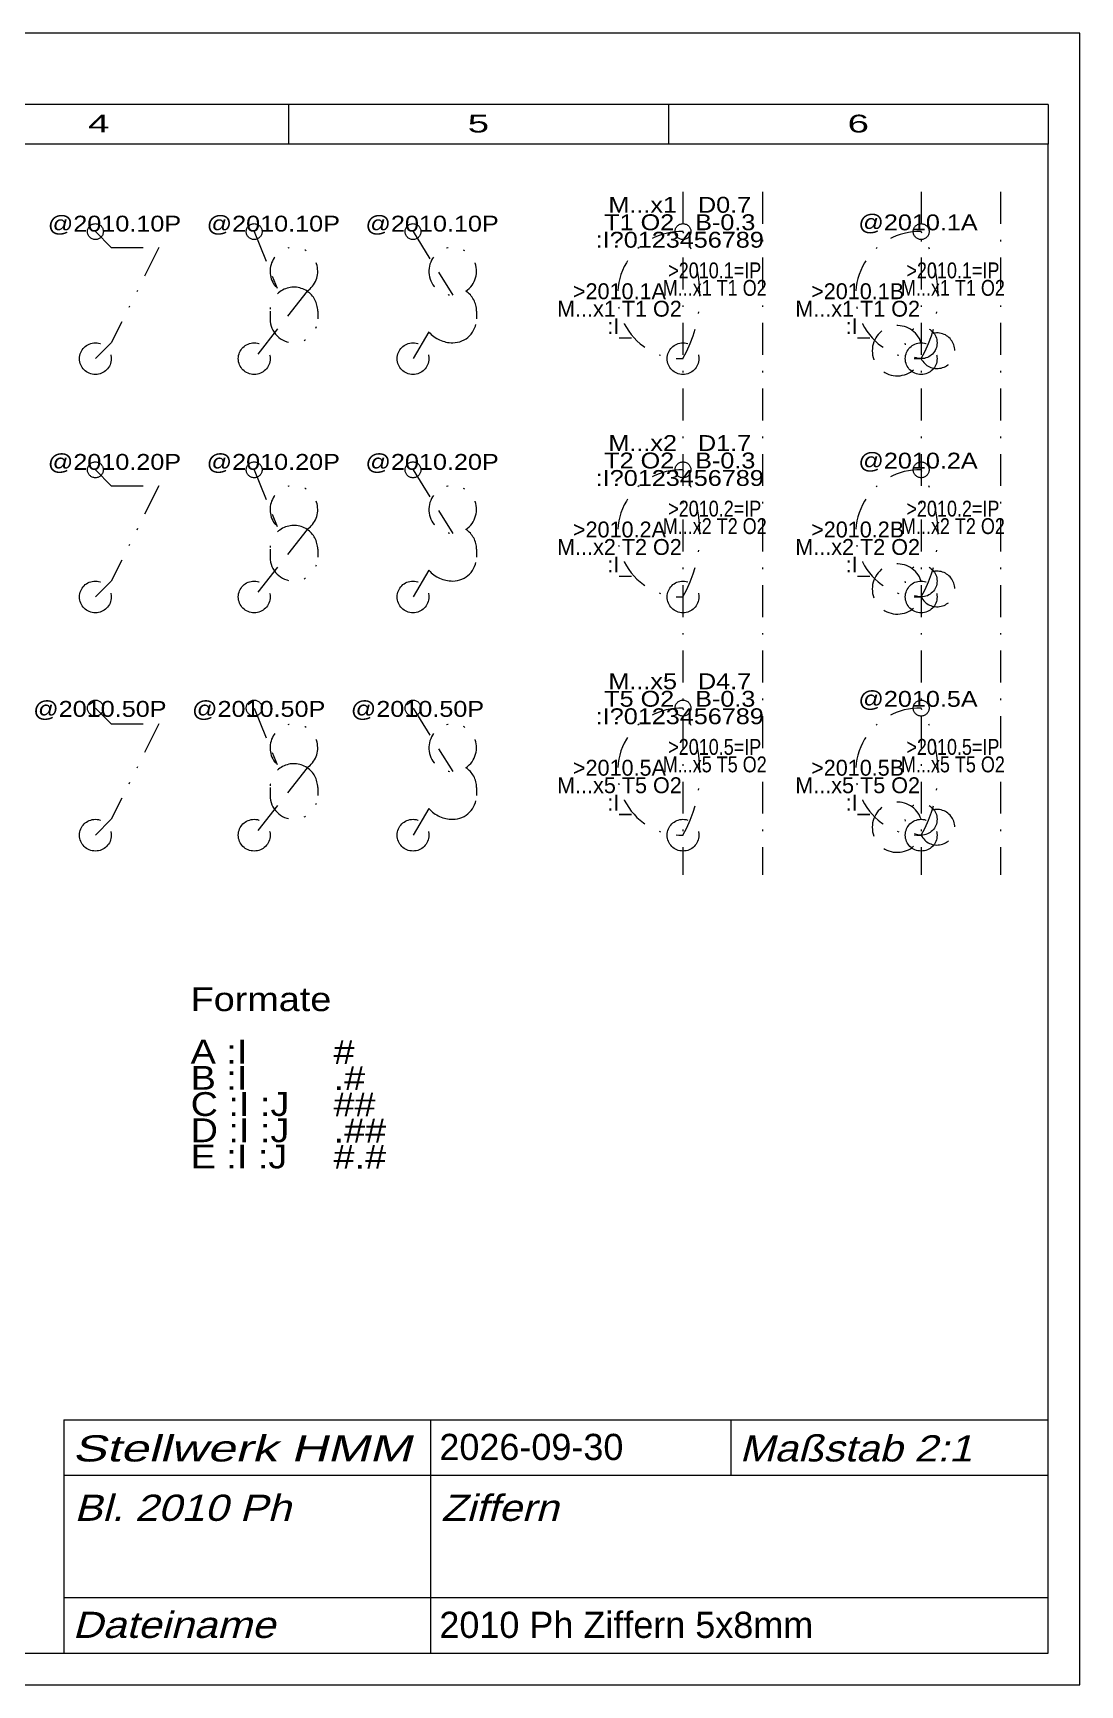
# Model space of a CAD drawing. Extents: x -12 to 148, y 0 to 104.
# Drawn here: x 82.1 to 148, y 0.5 to 104.5 of the extents above; entities that cross this region are included whole.
import ezdxf
from ezdxf.enums import TextEntityAlignment as Align

# ---------------------------------------------------------------- set-up
doc = ezdxf.new("R2010")
doc.units = 0
doc.header["$LTSCALE"] = 4.025866
for name, pattern in [('DASHDOT', [1, 0.5, -0.25, 0, -0.25]), ('DASHED', [0.75, 0.5, -0.25]), ('DIVIDE', [1.25, 0.5, -0.25, 0, -0.25, 0, -0.25]), ('PHANTOM', [2.5, 1.25, -0.25, 0.25, -0.25, 0.25, -0.25])]:
    doc.linetypes.add(name, pattern=pattern)
for name, color, linetype, lineweight in [('2010_17P', 11, 'CONTINUOUS', 13), ('2010_18P', 11, 'CONTINUOUS', 13), ('2010_19P', 11, 'CONTINUOUS', 13), ('2010_1A', 11, 'CONTINUOUS', 13), ('2010_1B', 11, 'CONTINUOUS', 13), ('2010_27P', 11, 'CONTINUOUS', 13), ('2010_28P', 11, 'CONTINUOUS', 13), ('2010_29P', 11, 'CONTINUOUS', 13), ('2010_2A', 11, 'CONTINUOUS', 13), ('2010_2B', 11, 'CONTINUOUS', 13), ('2010_57P', 11, 'CONTINUOUS', 13), ('2010_58P', 11, 'CONTINUOUS', 13), ('2010_59P', 11, 'CONTINUOUS', 13), ('2010_5A', 11, 'CONTINUOUS', 13), ('2010_5B', 11, 'CONTINUOUS', 13), ('2010___ ZIFFERN', 230, 'CONTINUOUS', 13), ('BESCHRIFTUNG', 7, 'CONTINUOUS', 25), ('MITTELLINIEN', 5, 'DASHDOT', 13), ('STANDARD', 7, 'CONTINUOUS', 0)]:
    doc.layers.add(name, color=color, linetype=linetype, lineweight=lineweight)
doc.styles.add('Arial', font='arial.ttf')

msp = doc.modelspace()

# ---------------------------------------------------------------- linework, layer by layer
at = {"layer": '2010_17P', "linetype": 'DASHED'}
for p, q in [((86, 92), (87, 91)), ((87, 85), (86, 84))]:
    msp.add_line(p, q, dxfattribs=at)
at = {"layer": '2010_17P', "linetype": 'DIVIDE'}
for p, q in [((87, 91), (90, 91)), ((90, 91), (87, 85))]:
    msp.add_line(p, q, dxfattribs=at)
at = {"layer": '2010_17P', "linetype": 'PHANTOM'}
for centre, radius in [((86, 92), 0.5), ((86, 84), 1)]:
    msp.add_circle(centre, radius, dxfattribs=at)
at = {"layer": '2010_18P', "linetype": 'DASHED'}
for p, q in [((96, 92), (97.44, 88.44)), ((99.33, 88.25), (96, 84))]:
    msp.add_line(p, q, dxfattribs=at)
at = {"layer": '2010_18P', "linetype": 'DIVIDE'}
for p, q in [((97, 87), (97, 86.5)), ((100, 87), (100, 86.5))]:
    msp.add_line(p, q, dxfattribs=at)
at = {"layer": '2010_18P', "linetype": 'PHANTOM'}
for centre, radius in [((96, 92), 0.5), ((96, 84), 1)]:
    msp.add_circle(centre, radius, dxfattribs=at)
at = {"layer": '2010_18P', "linetype": 'DIVIDE'}
for centre, start, end in [((98.5, 89.5), 303.5573, 585), ((98.5, 87), 56.4427, 180), ((98.5, 87), 0, 56.4427), ((98.5, 86.5), 180, 360)]:
    msp.add_arc(centre, 1.5, start, end, dxfattribs=at)
at = {"layer": '2010_19P', "linetype": 'DASHED'}
for p, q in [((106, 92), (108.5, 88)), ((107, 85.68), (106, 84))]:
    msp.add_line(p, q, dxfattribs=at)
at = {"layer": '2010_19P', "linetype": 'DIVIDE'}
msp.add_line((110, 87), (110, 86.5), dxfattribs=at)
at = {"layer": '2010_19P', "linetype": 'PHANTOM'}
for centre, radius in [((106, 92), 0.5), ((106, 84), 1)]:
    msp.add_circle(centre, radius, dxfattribs=at)
at = {"layer": '2010_19P', "linetype": 'DIVIDE'}
for centre, radius, start, end in [((108.5, 89.5), 1.5, 303.5573, 630), ((108.5, 87), 1.5, 0, 56.4427), ((108.5, 86.5), 1.5, 270, 360), ((108.5, 87), 2, 221.4096, 270)]:
    msp.add_arc(centre, radius, start, end, dxfattribs=at)
at = {"layer": '2010_1A', "linetype": 'PHANTOM'}
for centre, radius in [((123, 92), 0.5), ((123, 84), 1)]:
    msp.add_circle(centre, radius, dxfattribs=at)
at = {"layer": '2010_1A', "linetype": 'DASHDOT'}
msp.add_arc((116, 88), 8.06, 330.2551, 389.7449, dxfattribs=at)
at = {"layer": '2010_1B', "linetype": 'PHANTOM'}
for centre, radius in [((138, 92), 0.5), ((138, 84), 1)]:
    msp.add_circle(centre, radius, dxfattribs=at)
at = {"layer": '2010_1B', "linetype": 'DIVIDE'}
msp.add_circle((138, 85), 1, dxfattribs=at)
at = {"layer": '2010_1B', "linetype": 'DASHDOT'}
msp.add_arc((131, 88), 8.06, 330.2551, 389.7449, dxfattribs=at)
at = {"layer": '2010_1B', "linetype": 'DASHED'}
for centre, radius, start, end in [((136.5, 84.5), 1.58, 18.4349, 341.5651), ((139, 84.5), 1.12, 206.5651, 513.4349)]:
    msp.add_arc(centre, radius, start, end, dxfattribs=at)
at = {"layer": '2010_27P', "linetype": 'DASHED'}
for p, q in [((86, 77), (87, 76)), ((87, 70), (86, 69))]:
    msp.add_line(p, q, dxfattribs=at)
at = {"layer": '2010_27P', "linetype": 'DIVIDE'}
for p, q in [((87, 76), (90, 76)), ((90, 76), (87, 70))]:
    msp.add_line(p, q, dxfattribs=at)
at = {"layer": '2010_27P', "linetype": 'PHANTOM'}
for centre, radius in [((86, 77), 0.5), ((86, 69), 1)]:
    msp.add_circle(centre, radius, dxfattribs=at)
at = {"layer": '2010_28P', "linetype": 'DASHED'}
for p, q in [((96, 77), (97.44, 73.44)), ((99.33, 73.25), (96, 69))]:
    msp.add_line(p, q, dxfattribs=at)
at = {"layer": '2010_28P', "linetype": 'DIVIDE'}
for p, q in [((97, 72), (97, 71.5)), ((100, 72), (100, 71.5))]:
    msp.add_line(p, q, dxfattribs=at)
at = {"layer": '2010_28P', "linetype": 'PHANTOM'}
for centre, radius in [((96, 77), 0.5), ((96, 69), 1)]:
    msp.add_circle(centre, radius, dxfattribs=at)
at = {"layer": '2010_28P', "linetype": 'DIVIDE'}
for centre, start, end in [((98.5, 74.5), 303.5573, 585), ((98.5, 72), 56.4427, 180), ((98.5, 72), 0, 56.4427), ((98.5, 71.5), 180, 360)]:
    msp.add_arc(centre, 1.5, start, end, dxfattribs=at)
at = {"layer": '2010_29P', "linetype": 'DASHED'}
for p, q in [((106, 77), (108.5, 73)), ((107, 70.68), (106, 69))]:
    msp.add_line(p, q, dxfattribs=at)
at = {"layer": '2010_29P', "linetype": 'DIVIDE'}
msp.add_line((110, 72), (110, 71.5), dxfattribs=at)
at = {"layer": '2010_29P', "linetype": 'PHANTOM'}
for centre, radius in [((106, 77), 0.5), ((106, 69), 1)]:
    msp.add_circle(centre, radius, dxfattribs=at)
at = {"layer": '2010_29P', "linetype": 'DIVIDE'}
for centre, radius, start, end in [((108.5, 74.5), 1.5, 303.5573, 630), ((108.5, 72), 1.5, 0, 56.4427), ((108.5, 71.5), 1.5, 270, 360), ((108.5, 72), 2, 221.4096, 270)]:
    msp.add_arc(centre, radius, start, end, dxfattribs=at)
at = {"layer": '2010_2A', "linetype": 'PHANTOM'}
for centre, radius in [((123, 77), 0.5), ((123, 69), 1)]:
    msp.add_circle(centre, radius, dxfattribs=at)
at = {"layer": '2010_2A', "linetype": 'DASHDOT'}
msp.add_arc((116, 73), 8.06, 330.2551, 389.7449, dxfattribs=at)
at = {"layer": '2010_2B', "linetype": 'PHANTOM'}
for centre, radius in [((138, 77), 0.5), ((138, 69), 1)]:
    msp.add_circle(centre, radius, dxfattribs=at)
at = {"layer": '2010_2B', "linetype": 'DIVIDE'}
msp.add_circle((138, 70), 1, dxfattribs=at)
at = {"layer": '2010_2B', "linetype": 'DASHDOT'}
msp.add_arc((131, 73), 8.06, 330.2551, 389.7449, dxfattribs=at)
at = {"layer": '2010_2B', "linetype": 'DASHED'}
for centre, radius, start, end in [((136.5, 69.5), 1.58, 18.4349, 341.5651), ((139, 69.5), 1.12, 206.5651, 513.4349)]:
    msp.add_arc(centre, radius, start, end, dxfattribs=at)
at = {"layer": '2010_57P', "linetype": 'DASHED'}
for p, q in [((86, 62), (87, 61)), ((87, 55), (86, 54))]:
    msp.add_line(p, q, dxfattribs=at)
at = {"layer": '2010_57P', "linetype": 'DIVIDE'}
for p, q in [((90, 61), (87, 55)), ((87, 61), (90, 61))]:
    msp.add_line(p, q, dxfattribs=at)
at = {"layer": '2010_57P', "linetype": 'PHANTOM'}
for centre, radius in [((86, 62), 0.5), ((86, 54), 1)]:
    msp.add_circle(centre, radius, dxfattribs=at)
at = {"layer": '2010_58P', "linetype": 'DASHED'}
for p, q in [((96, 62), (97.44, 58.44)), ((99.33, 58.25), (96, 54))]:
    msp.add_line(p, q, dxfattribs=at)
at = {"layer": '2010_58P', "linetype": 'DIVIDE'}
for p, q in [((97, 57), (97, 56.5)), ((100, 57), (100, 56.5))]:
    msp.add_line(p, q, dxfattribs=at)
at = {"layer": '2010_58P', "linetype": 'PHANTOM'}
for centre, radius in [((96, 62), 0.5), ((96, 54), 1)]:
    msp.add_circle(centre, radius, dxfattribs=at)
at = {"layer": '2010_58P', "linetype": 'DIVIDE'}
for centre, start, end in [((98.5, 59.5), 303.5573, 585), ((98.5, 57), 56.4427, 180), ((98.5, 57), 0, 56.4427), ((98.5, 56.5), 180, 360)]:
    msp.add_arc(centre, 1.5, start, end, dxfattribs=at)
at = {"layer": '2010_59P', "linetype": 'DASHED'}
for p, q in [((106, 62), (108.5, 58)), ((107, 55.68), (106, 54))]:
    msp.add_line(p, q, dxfattribs=at)
at = {"layer": '2010_59P', "linetype": 'DIVIDE'}
msp.add_line((110, 57), (110, 56.5), dxfattribs=at)
at = {"layer": '2010_59P', "linetype": 'PHANTOM'}
for centre, radius in [((106, 62), 0.5), ((106, 54), 1)]:
    msp.add_circle(centre, radius, dxfattribs=at)
at = {"layer": '2010_59P', "linetype": 'DIVIDE'}
for centre, radius, start, end in [((108.5, 59.5), 1.5, 303.5573, 630), ((108.5, 57), 1.5, 0, 56.4427), ((108.5, 56.5), 1.5, 270, 360), ((108.5, 57), 2, 221.4096, 270)]:
    msp.add_arc(centre, radius, start, end, dxfattribs=at)
at = {"layer": '2010_5A', "linetype": 'PHANTOM'}
for centre, radius in [((123, 62), 0.5), ((123, 54), 1)]:
    msp.add_circle(centre, radius, dxfattribs=at)
at = {"layer": '2010_5A', "linetype": 'DASHDOT'}
msp.add_arc((116, 58), 8.06, 330.2551, 389.7449, dxfattribs=at)
at = {"layer": '2010_5B', "linetype": 'PHANTOM'}
for centre, radius in [((138, 62), 0.5), ((138, 54), 1)]:
    msp.add_circle(centre, radius, dxfattribs=at)
at = {"layer": '2010_5B', "linetype": 'DIVIDE'}
msp.add_circle((138, 55), 1, dxfattribs=at)
at = {"layer": '2010_5B', "linetype": 'DASHDOT'}
msp.add_arc((131, 58), 8.06, 330.2551, 389.7449, dxfattribs=at)
at = {"layer": '2010_5B', "linetype": 'DASHED'}
for centre, radius, start, end in [((136.5, 54.5), 1.58, 18.4349, 341.5651), ((139, 54.5), 1.12, 206.5651, 513.4349)]:
    msp.add_arc(centre, radius, start, end, dxfattribs=at)
at = {"layer": '2010___ ZIFFERN', "linetype": 'DASHDOT'}
for centre in [(122.88, 88), (137.88, 88), (122.88, 73), (137.88, 73), (122.88, 58), (137.88, 58)]:
    msp.add_arc(centre, 4, 88.2101, 271.7899, dxfattribs=at)
at = {"layer": 'MITTELLINIEN'}
for p, q in [((123, 94.5), (123, 51.5)), ((128, 94.5), (128, 51.5)), ((138, 94.5), (138, 51.5)), ((143, 94.5), (143, 51.5))]:
    msp.add_line(p, q, dxfattribs=at)
at = {"layer": 'STANDARD'}
for p, q in [((148, 104.5), (0.5, 104.5)), ((148, 0.5), (148, 104.5)), ((146, 100), (2.5, 100)), ((98.17, 100), (98.17, 97.5)), ((122.08, 100), (122.08, 97.5)), ((146, 100), (146, 97.5)), ((146, 97.5), (5, 97.5)), ((146, 2.5), (146, 97.5)), ((5, 2.5), (146, 2.5)), ((0.5, 0.5), (148, 0.5))]:
    msp.add_line(p, q, dxfattribs=at)
at = {"layer": 'STANDARD', "lineweight": 0}
for p, q in [((84.01, 17.2), (145.96, 17.2)), ((84.01, 17.2), (84.01, 2.5)), ((107.11, 17.2), (107.11, 2.5)), ((126.01, 17.2), (126.01, 13.7)), ((84.01, 13.7), (145.96, 13.7)), ((84.01, 6), (145.96, 6))]:
    msp.add_line(p, q, dxfattribs=at)

# ---------------------------------------------------------------- texts
at = {"layer": '2010_17P', "linetype": 'DASHED', "style": 'Arial', "width": 1.135102}
msp.add_text('@2010.10P', height=1, dxfattribs=at).set_placement((83, 92))
at = {"layer": '2010_18P', "linetype": 'DASHED', "style": 'Arial', "width": 1.135102}
msp.add_text('@2010.10P', height=1, dxfattribs=at).set_placement((93, 92))
at = {"layer": '2010_19P', "linetype": 'DASHED', "style": 'Arial', "width": 1.135102}
msp.add_text('@2010.10P', height=1, dxfattribs=at).set_placement((103, 92))
at = {"layer": '2010_1A', "linetype": 'DASHED', "insert": (122.8, 92.58), "char_height": 1, "attachment_point": 5, "line_spacing_factor": 0.66, "style": 'Arial'}
msp.add_mtext('\\W1.135059;M...x1   D0.7\\PT1 O2   B-0.3\\P:I?0123456789', dxfattribs=at)
at = {"layer": '2010_1A', "linetype": 'DASHDOT', "insert": (125, 89), "char_height": 1, "attachment_point": 5, "line_spacing_factor": 0.66, "style": 'Arial'}
msp.add_mtext('\\W0.810830;>2010.1=IP\\PM...x1 T1 O2\\P', dxfattribs=at)
at = {"layer": '2010_1B', "linetype": 'DASHED', "style": 'Arial', "width": 1.135097}
msp.add_text('@2010.1A', height=1, dxfattribs=at).set_placement((137.8, 92.58), align=Align.MIDDLE_CENTER)
at = {"layer": '2010_1B', "linetype": 'DASHDOT', "insert": (140, 89), "char_height": 1, "attachment_point": 5, "line_spacing_factor": 0.66, "style": 'Arial'}
msp.add_mtext('\\W0.810830;>2010.1=IP\\PM...x1 T1 O2\\P', dxfattribs=at)
at = {"layer": '2010_27P', "linetype": 'DASHED', "style": 'Arial', "width": 1.135102}
msp.add_text('@2010.20P', height=1, dxfattribs=at).set_placement((83, 77))
at = {"layer": '2010_28P', "linetype": 'DASHED', "style": 'Arial', "width": 1.135102}
msp.add_text('@2010.20P', height=1, dxfattribs=at).set_placement((93, 77))
at = {"layer": '2010_29P', "linetype": 'DASHED', "style": 'Arial', "width": 1.135102}
msp.add_text('@2010.20P', height=1, dxfattribs=at).set_placement((103, 77))
at = {"layer": '2010_2A', "linetype": 'DASHED', "insert": (122.8, 77.58), "char_height": 1, "attachment_point": 5, "line_spacing_factor": 0.66, "style": 'Arial'}
msp.add_mtext('\\W1.135059;M...x2   D1.7\\PT2 O2   B-0.3\\P:I?0123456789', dxfattribs=at)
at = {"layer": '2010_2A', "linetype": 'DASHDOT', "insert": (125, 74), "char_height": 1, "attachment_point": 5, "line_spacing_factor": 0.66, "style": 'Arial'}
msp.add_mtext('\\W0.810830;>2010.2=IP\\PM...x2 T2 O2\\P', dxfattribs=at)
at = {"layer": '2010_2B', "linetype": 'DASHED', "style": 'Arial', "width": 1.135097}
msp.add_text('@2010.2A', height=1, dxfattribs=at).set_placement((137.8, 77.58), align=Align.MIDDLE_CENTER)
at = {"layer": '2010_2B', "linetype": 'DASHDOT', "insert": (140, 74), "char_height": 1, "attachment_point": 5, "line_spacing_factor": 0.66, "style": 'Arial'}
msp.add_mtext('\\W0.810830;>2010.2=IP\\PM...x2 T2 O2\\P', dxfattribs=at)
at = {"layer": '2010_57P', "linetype": 'DASHED', "style": 'Arial', "width": 1.135102}
msp.add_text('@2010.50P', height=1, dxfattribs=at).set_placement((82.08, 61.45))
at = {"layer": '2010_58P', "linetype": 'DASHED', "style": 'Arial', "width": 1.135102}
msp.add_text('@2010.50P', height=1, dxfattribs=at).set_placement((92.08, 61.45))
at = {"layer": '2010_59P', "linetype": 'DASHED', "style": 'Arial', "width": 1.135102}
msp.add_text('@2010.50P', height=1, dxfattribs=at).set_placement((102.08, 61.45))
at = {"layer": '2010_5A', "linetype": 'DASHED', "insert": (122.8, 62.58), "char_height": 1, "attachment_point": 5, "line_spacing_factor": 0.66, "style": 'Arial'}
msp.add_mtext('\\W1.135059;M...x5   D4.7\\PT5 O2   B-0.3\\P:I?0123456789', dxfattribs=at)
at = {"layer": '2010_5A', "linetype": 'DASHDOT', "insert": (125, 59), "char_height": 1, "attachment_point": 5, "line_spacing_factor": 0.66, "style": 'Arial'}
msp.add_mtext('\\W0.810830;>2010.5=IP\\PM...x5 T5 O2\\P', dxfattribs=at)
at = {"layer": '2010_5B', "linetype": 'DASHED', "style": 'Arial', "width": 1.135097}
msp.add_text('@2010.5A', height=1, dxfattribs=at).set_placement((137.8, 62.58), align=Align.MIDDLE_CENTER)
at = {"layer": '2010_5B', "linetype": 'DASHDOT', "insert": (140, 59), "char_height": 1, "attachment_point": 5, "line_spacing_factor": 0.66, "style": 'Arial'}
msp.add_mtext('\\W0.810830;>2010.5=IP\\PM...x5 T5 O2\\P', dxfattribs=at)
at = {"layer": '2010___ ZIFFERN', "linetype": 'DASHDOT', "char_height": 1, "attachment_point": 5, "line_spacing_factor": 0.66, "style": 'Arial'}
for s, insert in [('\\W0.972839;>2010.1A\\PM...x1 T1 O2\\P:I_', (119, 87)), ('\\W0.972839;>2010.1B\\PM...x1 T1 O2\\P:I_', (134, 87)), ('\\W0.972839;>2010.2A\\PM...x2 T2 O2\\P:I_', (119, 72)), ('\\W0.972839;>2010.2B\\PM...x2 T2 O2\\P:I_', (134, 72)), ('\\W0.972839;>2010.5A\\PM...x5 T5 O2\\P:I_', (119, 57)), ('\\W0.972839;>2010.5B\\PM...x5 T5 O2\\P:I_', (134, 57))]:
    msp.add_mtext(s, dxfattribs=dict(at, insert=insert))
at = {"layer": 'BESCHRIFTUNG', "style": 'Arial', "oblique": 15}
for s, width, p in [('Stellwerk HMM', 1.375804, (84.56, 16.22)), ('Maßstab 2:1', 1.143719, (126.56, 16.22)), ('Bl. 2010 Ph', 1.143716, (84.67, 12.48)), ('Ziffern', 1.130215, (107.77, 12.48)), ('Dateiname', 1.143709, (84.56, 5.11))]:
    msp.add_text(s, height=1.65, dxfattribs=dict(at, width=width)).set_placement(p, align=Align.TOP_LEFT)
at = {"layer": 'BESCHRIFTUNG', "style": 'Arial'}
for s, width, p in [('2026-09-30', 0.982817, (107.66, 16.31)), ('2010 Ph Ziffern 5x8mm', 0.982802, (107.66, 5.11))]:
    msp.add_text(s, height=1.65, dxfattribs=dict(at, width=width)).set_placement(p, align=Align.TOP_LEFT)
at = {"layer": 'BESCHRIFTUNG', "linetype": 'DASHED', "char_height": 1.5, "attachment_point": 7, "line_spacing_factor": 0.66, "style": 'Arial'}
for s, insert in [('\\W1.135095;Formate\\P\\PA :I\\PB :I\\PC :I :J\\PD :I :J\\PE :I :J', (92, 33)), ('\\W1.135145;#\\P.#\\P##\\P.##\\P#.#', (101, 33))]:
    msp.add_mtext(s, dxfattribs=dict(at, insert=insert))
at = {"layer": 'STANDARD', "style": 'Arial'}
for s, width, p in [('4', 1.547923, (86.21, 98.24)), ('5', 1.547922, (110.12, 98.24)), ('6', 1.547923, (134.04, 98.24))]:
    msp.add_text(s, height=1.12, dxfattribs=dict(at, width=width)).set_placement(p, align=Align.CENTER)

doc.saveas('drawing.dxf')
